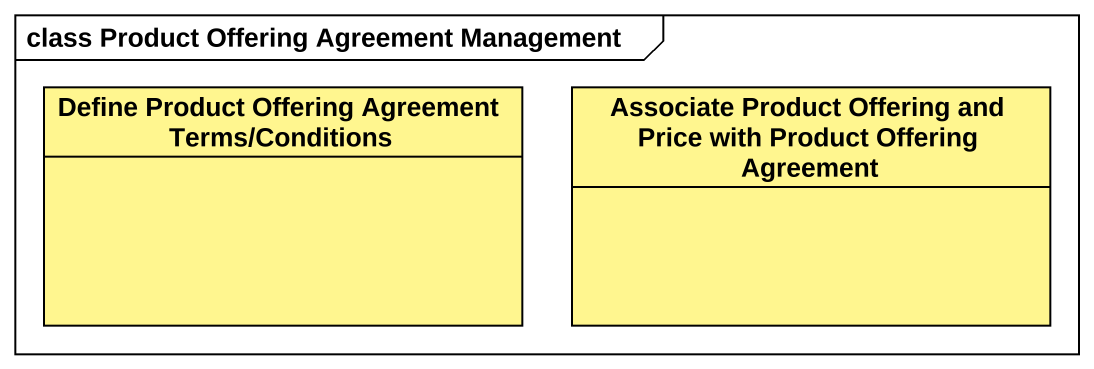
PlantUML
@startuml
mainframe class Product Offering Agreement Management
hide circle
hide empty members
class "Define Product Offering Agreement Terms/Conditions" as Define_Product_Offering #FFF68F
class "Associate Product Offering and Price with Product Offering Agreement" as Associate_Product_Offering #FFF68F
@enduml
